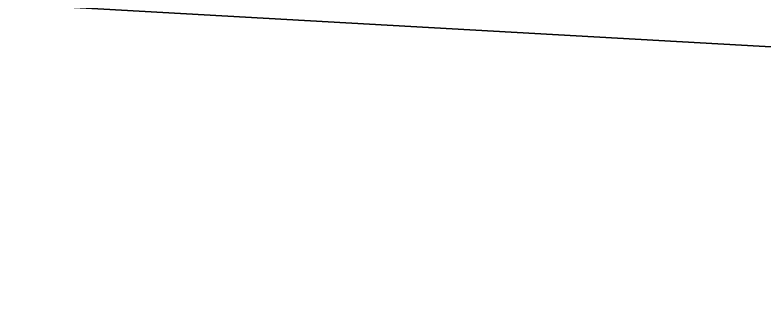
# Model space of a CAD drawing. Extents: x 207 to 387, y 94 to 160.
# Drawn here: x 345.825 to 347.753, y 154.286 to 155.019 of the extents above; entities that cross this region are included whole.
import ezdxf

# ---------------------------------------------------------------- set-up
doc = ezdxf.new("R2010")
doc.units = 0
doc.header["$LTSCALE"] = 2.54
doc.layers.get('0').update_dxf_attribs({"color": 13, "linetype": 'CONTINUOUS'})

# ---------------------------------------------------------------- blocks, each defined once
blk = doc.blocks.new('SP_05_ALTFIELD_CREDENZA_DW')
at = {"color": 23}
mesh = blk.add_polyface(dxfattribs=at)
corners = [(44.775, 6.75, 19.125), (0, 3.9375, 19.125), (0, 6.75, 19.125), (44.775, 3.9375, 19.125)]
mesh.append_faces([[corners[k] for k in face] for face in [(0, 1, 2), (1, 0, 3)]], dxfattribs={"vtx0": -1, "color": 23})
mesh = blk.add_polyface(dxfattribs=at)
corners = [(44.775, 3.9375, 90), (0, 6.75, 90), (0, 3.9375, 90), (44.775, 6.75, 90)]
mesh.append_faces([[corners[k] for k in face] for face in [(0, 1, 2), (1, 0, 3)]], dxfattribs={"vtx0": -1, "color": 23})
mesh = blk.add_polyface(dxfattribs=at)
corners = [(41.4169, 6.75, 22.5), (3.3581, 4.6125, 22.5), (3.3581, 6.75, 22.5), (41.4169, 4.6125, 22.5)]
mesh.append_faces([[corners[k] for k in face] for face in [(0, 1, 2), (1, 0, 3)]], dxfattribs={"vtx0": -1, "color": 23})
mesh = blk.add_polyface(dxfattribs=at)
corners = [(41.4169, 4.6125, 84.9375), (3.3581, 6.75, 84.9375), (3.3581, 4.6125, 84.9375), (41.4169, 6.75, 84.9375)]
mesh.append_faces([[corners[k] for k in face] for face in [(0, 1, 2), (1, 0, 3)]], dxfattribs={"vtx0": -1, "color": 23})

msp = doc.modelspace()

# ---------------------------------------------------------------- block references
at = {"color": 23, "rotation": 180}
msp.add_blockref('SP_05_ALTFIELD_CREDENZA_DW', (386.6938, 159.6899), dxfattribs=at)

doc.saveas('drawing.dxf')
